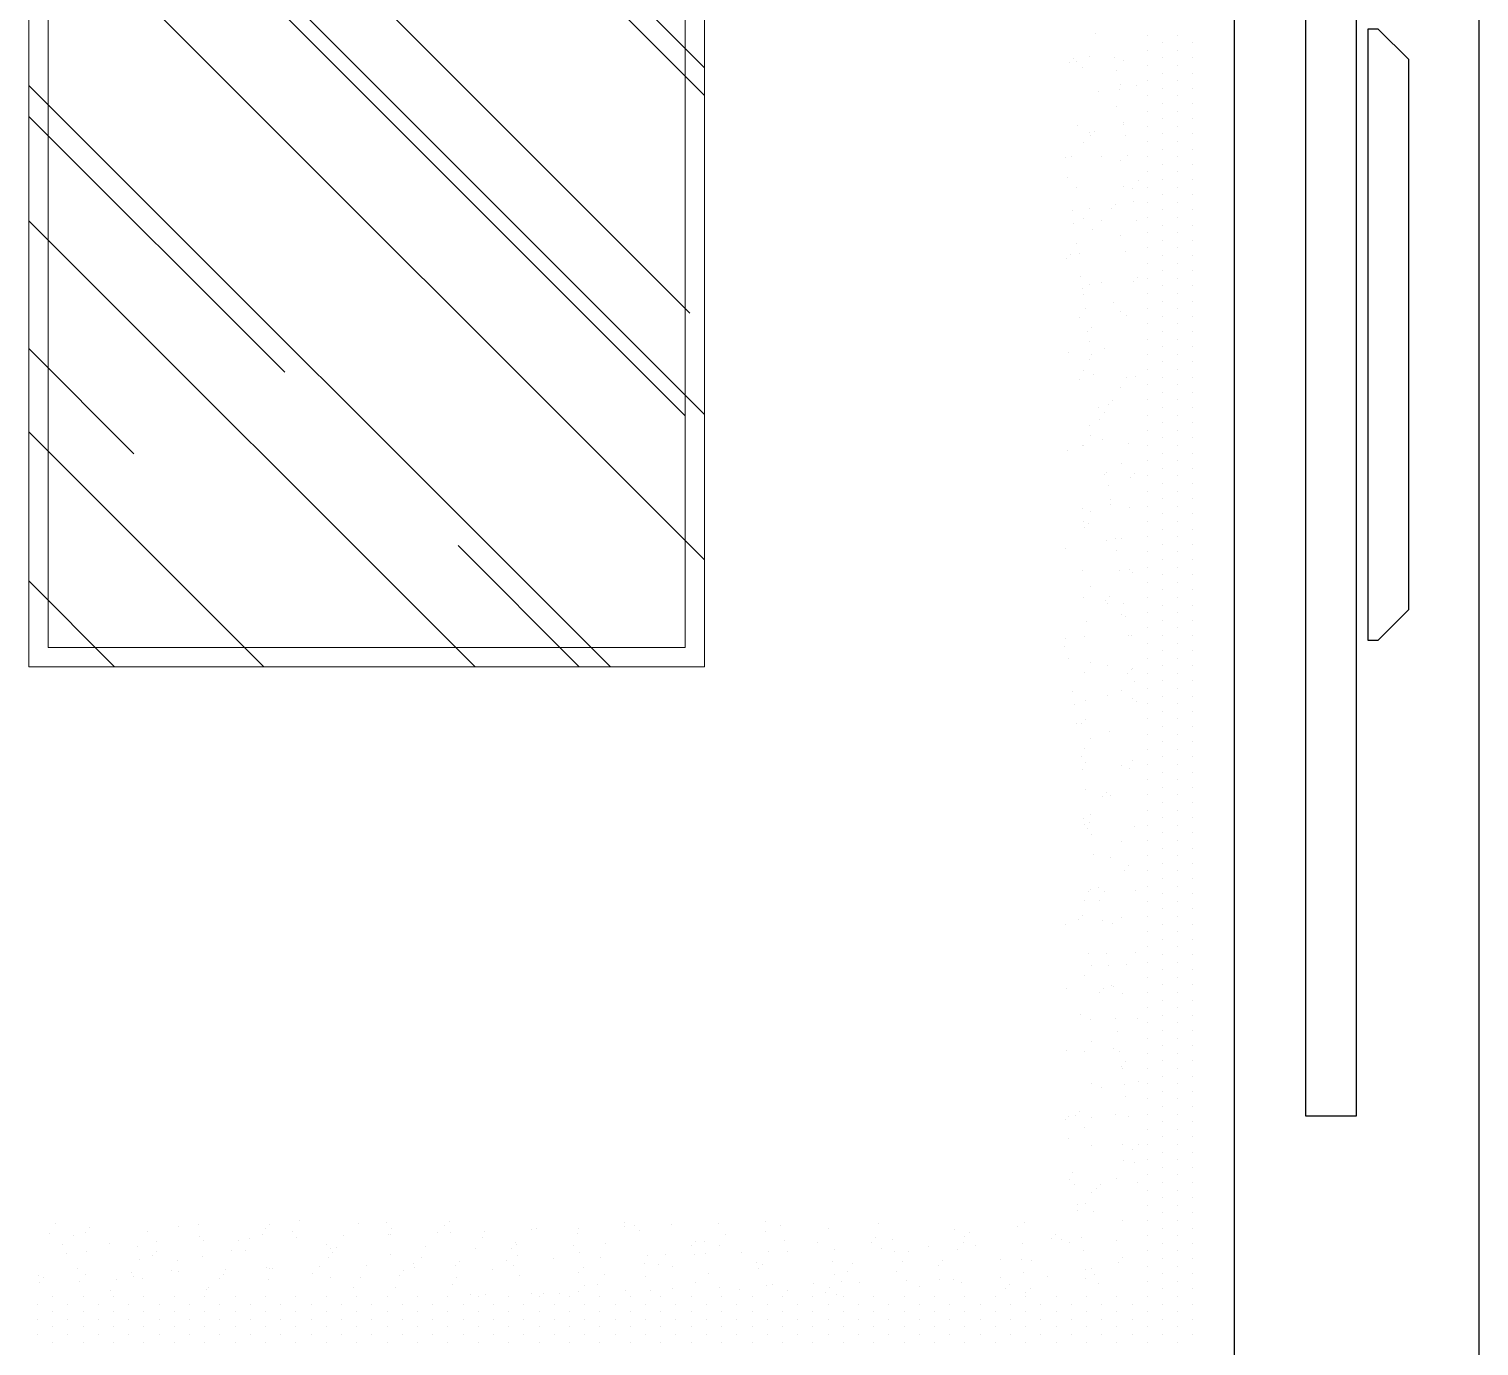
# Model space of a CAD drawing. Header units: millimetres. Extents: x 2993 to 6523, y 1057 to 2221.
# Drawn here: x 3053.402 to 3055.836, y 1140.806 to 1143.017 of the extents above; entities that cross this region are included whole.
import ezdxf

# ---------------------------------------------------------------- set-up
doc = ezdxf.new("R2010")
doc.units = ezdxf.units.MM
doc.layers.add('AR-MOB', color=252, linetype='Continuous')
doc.layers.add('COTA', color=7, linetype='Continuous')
doc.layers.add('E-Lay-9', color=9, linetype='Continuous', lineweight=9)

# ---------------------------------------------------------------- blocks, each defined once
blk = doc.blocks.new('*X23')
at = {"color": 0}
for p, q in [((12.065625, 42.54375), (12.065625, 42.54375)), ((12.084375, 42.54375), (12.084375, 42.54375)), ((12.103125, 42.54375), (12.103125, 42.54375)), ((12.121875, 42.54375), (12.121875, 42.54375)), ((12.140625, 42.54375), (12.140625, 42.54375)), ((12.159375, 42.54375), (12.159375, 42.54375)), ((12.178125, 42.54375), (12.178125, 42.54375)), ((12.196875, 42.54375), (12.196875, 42.54375)), ((12.215625, 42.54375), (12.215625, 42.54375)), ((12.234375, 42.54375), (12.234375, 42.54375)), ((12.253125, 42.54375), (12.253125, 42.54375)), ((12.271875, 42.54375), (12.271875, 42.54375)), ((12.290625, 42.54375), (12.290625, 42.54375)), ((12.309375, 42.54375), (12.309375, 42.54375)), ((12.328125, 42.54375), (12.328125, 42.54375)), ((12.346875, 42.54375), (12.346875, 42.54375)), ((12.365625, 42.54375), (12.365625, 42.54375)), ((12.384375, 42.54375), (12.384375, 42.54375)), ((12.403125, 42.54375), (12.403125, 42.54375)), ((12.421875, 42.54375), (12.421875, 42.54375)), ((12.440625, 42.54375), (12.440625, 42.54375)), ((12.459375, 42.54375), (12.459375, 42.54375)), ((12.478125, 42.54375), (12.478125, 42.54375)), ((12.496875, 42.54375), (12.496875, 42.54375)), ((12.515625, 42.54375), (12.515625, 42.54375)), ((12.534375, 42.54375), (12.534375, 42.54375)), ((12.553125, 42.54375), (12.553125, 42.54375)), ((12.571875, 42.54375), (12.571875, 42.54375)), ((12.590625, 42.54375), (12.590625, 42.54375)), ((12.609375, 42.54375), (12.609375, 42.54375)), ((12.628125, 42.54375), (12.628125, 42.54375)), ((12.646875, 42.54375), (12.646875, 42.54375)), ((12.665625, 42.54375), (12.665625, 42.54375)), ((12.684375, 42.54375), (12.684375, 42.54375)), ((12.703125, 42.54375), (12.703125, 42.54375)), ((12.721875, 42.54375), (12.721875, 42.54375)), ((12.740625, 42.54375), (12.740625, 42.54375)), ((12.759375, 42.54375), (12.759375, 42.54375)), ((12.778125, 42.54375), (12.778125, 42.54375)), ((12.796875, 42.54375), (12.796875, 42.54375)), ((12.815625, 42.54375), (12.815625, 42.54375)), ((12.834375, 42.54375), (12.834375, 42.54375)), ((12.853125, 42.54375), (12.853125, 42.54375)), ((12.871875, 42.54375), (12.871875, 42.54375)), ((12.890625, 42.54375), (12.890625, 42.54375)), ((12.909375, 42.54375), (12.909375, 42.54375)), ((12.928125, 42.54375), (12.928125, 42.54375)), ((12.946875, 42.54375), (12.946875, 42.54375)), ((12.965625, 42.54375), (12.965625, 42.54375)), ((12.984375, 42.54375), (12.984375, 42.54375)), ((13.003125, 42.54375), (13.003125, 42.54375)), ((13.021875, 42.54375), (13.021875, 42.54375)), ((13.040625, 42.54375), (13.040625, 42.54375)), ((13.059375, 42.54375), (13.059375, 42.54375)), ((13.078125, 42.54375), (13.078125, 42.54375)), ((13.096875, 42.54375), (13.096875, 42.54375)), ((13.115625, 42.54375), (13.115625, 42.54375)), ((13.134375, 42.54375), (13.134375, 42.54375)), ((13.153125, 42.54375), (13.153125, 42.54375)), ((13.171875, 42.54375), (13.171875, 42.54375)), ((13.190625, 42.54375), (13.190625, 42.54375)), ((13.209375, 42.54375), (13.209375, 42.54375)), ((13.228125, 42.54375), (13.228125, 42.54375)), ((13.246875, 42.54375), (13.246875, 42.54375)), ((13.265625, 42.54375), (13.265625, 42.54375)), ((13.284375, 42.54375), (13.284375, 42.54375)), ((13.303125, 42.54375), (13.303125, 42.54375)), ((13.321875, 42.54375), (13.321875, 42.54375)), ((13.340625, 42.54375), (13.340625, 42.54375)), ((13.359375, 42.54375), (13.359375, 42.54375)), ((13.378125, 42.54375), (13.378125, 42.54375)), ((13.396875, 42.54375), (13.396875, 42.54375)), ((13.415625, 42.54375), (13.415625, 42.54375)), ((13.434375, 42.54375), (13.434375, 42.54375)), ((13.453125, 42.54375), (13.453125, 42.54375)), ((13.471875, 42.54375), (13.471875, 42.54375)), ((13.490625, 42.54375), (13.490625, 42.54375)), ((13.509375, 42.54375), (13.509375, 42.54375)), ((13.528125, 42.54375), (13.528125, 42.54375)), ((13.546875, 42.54375), (13.546875, 42.54375)), ((13.565625, 42.54375), (13.565625, 42.54375)), ((13.584375, 42.54375), (13.584375, 42.54375)), ((13.603125, 42.54375), (13.603125, 42.54375)), ((13.621875, 42.54375), (13.621875, 42.54375)), ((13.640625, 42.54375), (13.640625, 42.54375)), ((13.659375, 42.54375), (13.659375, 42.54375)), ((12.05625, 42.525), (12.05625, 42.525)), ((12.075, 42.525), (12.075, 42.525)), ((12.09375, 42.525), (12.09375, 42.525)), ((12.1125, 42.525), (12.1125, 42.525)), ((12.13125, 42.525), (12.13125, 42.525)), ((12.15, 42.525), (12.15, 42.525)), ((12.16875, 42.525), (12.16875, 42.525)), ((12.1875, 42.525), (12.1875, 42.525)), ((12.20625, 42.525), (12.20625, 42.525)), ((12.225, 42.525), (12.225, 42.525)), ((12.24375, 42.525), (12.24375, 42.525)), ((12.2625, 42.525), (12.2625, 42.525)), ((12.28125, 42.525), (12.28125, 42.525)), ((12.3, 42.525), (12.3, 42.525)), ((12.31875, 42.525), (12.31875, 42.525)), ((12.3375, 42.525), (12.3375, 42.525)), ((12.35625, 42.525), (12.35625, 42.525)), ((12.375, 42.525), (12.375, 42.525)), ((12.39375, 42.525), (12.39375, 42.525)), ((12.4125, 42.525), (12.4125, 42.525)), ((12.43125, 42.525), (12.43125, 42.525)), ((12.45, 42.525), (12.45, 42.525)), ((12.46875, 42.525), (12.46875, 42.525)), ((12.4875, 42.525), (12.4875, 42.525)), ((12.50625, 42.525), (12.50625, 42.525)), ((12.525, 42.525), (12.525, 42.525)), ((12.54375, 42.525), (12.54375, 42.525)), ((12.5625, 42.525), (12.5625, 42.525)), ((12.58125, 42.525), (12.58125, 42.525)), ((12.6, 42.525), (12.6, 42.525)), ((12.61875, 42.525), (12.61875, 42.525)), ((12.6375, 42.525), (12.6375, 42.525)), ((12.65625, 42.525), (12.65625, 42.525)), ((12.675, 42.525), (12.675, 42.525)), ((12.69375, 42.525), (12.69375, 42.525)), ((12.7125, 42.525), (12.7125, 42.525)), ((12.73125, 42.525), (12.73125, 42.525)), ((12.75, 42.525), (12.75, 42.525)), ((12.76875, 42.525), (12.76875, 42.525)), ((12.7875, 42.525), (12.7875, 42.525)), ((12.80625, 42.525), (12.80625, 42.525)), ((12.825, 42.525), (12.825, 42.525)), ((12.84375, 42.525), (12.84375, 42.525)), ((12.8625, 42.525), (12.8625, 42.525)), ((12.88125, 42.525), (12.88125, 42.525)), ((12.9, 42.525), (12.9, 42.525)), ((12.91875, 42.525), (12.91875, 42.525)), ((12.9375, 42.525), (12.9375, 42.525)), ((12.95625, 42.525), (12.95625, 42.525)), ((12.975, 42.525), (12.975, 42.525)), ((12.99375, 42.525), (12.99375, 42.525)), ((13.0125, 42.525), (13.0125, 42.525)), ((13.03125, 42.525), (13.03125, 42.525)), ((13.05, 42.525), (13.05, 42.525)), ((13.06875, 42.525), (13.06875, 42.525)), ((13.0875, 42.525), (13.0875, 42.525)), ((13.10625, 42.525), (13.10625, 42.525)), ((13.125, 42.525), (13.125, 42.525)), ((13.14375, 42.525), (13.14375, 42.525)), ((13.1625, 42.525), (13.1625, 42.525)), ((13.18125, 42.525), (13.18125, 42.525)), ((13.2, 42.525), (13.2, 42.525)), ((13.21875, 42.525), (13.21875, 42.525)), ((13.2375, 42.525), (13.2375, 42.525)), ((13.25625, 42.525), (13.25625, 42.525)), ((13.275, 42.525), (13.275, 42.525)), ((13.29375, 42.525), (13.29375, 42.525)), ((13.3125, 42.525), (13.3125, 42.525)), ((13.33125, 42.525), (13.33125, 42.525)), ((13.35, 42.525), (13.35, 42.525)), ((13.36875, 42.525), (13.36875, 42.525)), ((13.3875, 42.525), (13.3875, 42.525)), ((13.40625, 42.525), (13.40625, 42.525)), ((13.425, 42.525), (13.425, 42.525)), ((13.44375, 42.525), (13.44375, 42.525)), ((13.4625, 42.525), (13.4625, 42.525)), ((13.48125, 42.525), (13.48125, 42.525)), ((13.5, 42.525), (13.5, 42.525)), ((13.51875, 42.525), (13.51875, 42.525)), ((13.5375, 42.525), (13.5375, 42.525)), ((13.55625, 42.525), (13.55625, 42.525)), ((13.575, 42.525), (13.575, 42.525)), ((13.59375, 42.525), (13.59375, 42.525)), ((13.6125, 42.525), (13.6125, 42.525)), ((13.63125, 42.525), (13.63125, 42.525)), ((13.65, 42.525), (13.65, 42.525)), ((13.66875, 42.525), (13.66875, 42.525)), ((12.065625, 42.50625), (12.065625, 42.50625)), ((12.084375, 42.50625), (12.084375, 42.50625)), ((12.103125, 42.50625), (12.103125, 42.50625)), ((12.121875, 42.50625), (12.121875, 42.50625)), ((12.140625, 42.50625), (12.140625, 42.50625)), ((12.159375, 42.50625), (12.159375, 42.50625)), ((12.178125, 42.50625), (12.178125, 42.50625)), ((12.196875, 42.50625), (12.196875, 42.50625)), ((12.215625, 42.50625), (12.215625, 42.50625)), ((12.234375, 42.50625), (12.234375, 42.50625)), ((12.253125, 42.50625), (12.253125, 42.50625)), ((12.271875, 42.50625), (12.271875, 42.50625)), ((12.290625, 42.50625), (12.290625, 42.50625)), ((12.309375, 42.50625), (12.309375, 42.50625)), ((12.328125, 42.50625), (12.328125, 42.50625)), ((12.346875, 42.50625), (12.346875, 42.50625)), ((12.365625, 42.50625), (12.365625, 42.50625)), ((12.384375, 42.50625), (12.384375, 42.50625)), ((12.403125, 42.50625), (12.403125, 42.50625)), ((12.421875, 42.50625), (12.421875, 42.50625)), ((12.440625, 42.50625), (12.440625, 42.50625)), ((12.459375, 42.50625), (12.459375, 42.50625)), ((12.478125, 42.50625), (12.478125, 42.50625)), ((12.496875, 42.50625), (12.496875, 42.50625)), ((12.515625, 42.50625), (12.515625, 42.50625)), ((12.534375, 42.50625), (12.534375, 42.50625)), ((12.553125, 42.50625), (12.553125, 42.50625)), ((12.571875, 42.50625), (12.571875, 42.50625)), ((12.590625, 42.50625), (12.590625, 42.50625)), ((12.609375, 42.50625), (12.609375, 42.50625)), ((12.628125, 42.50625), (12.628125, 42.50625)), ((12.646875, 42.50625), (12.646875, 42.50625)), ((12.665625, 42.50625), (12.665625, 42.50625)), ((12.684375, 42.50625), (12.684375, 42.50625)), ((12.703125, 42.50625), (12.703125, 42.50625)), ((12.721875, 42.50625), (12.721875, 42.50625)), ((12.740625, 42.50625), (12.740625, 42.50625)), ((12.759375, 42.50625), (12.759375, 42.50625)), ((12.778125, 42.50625), (12.778125, 42.50625)), ((12.796875, 42.50625), (12.796875, 42.50625)), ((12.815625, 42.50625), (12.815625, 42.50625)), ((12.834375, 42.50625), (12.834375, 42.50625)), ((12.853125, 42.50625), (12.853125, 42.50625)), ((12.871875, 42.50625), (12.871875, 42.50625)), ((12.890625, 42.50625), (12.890625, 42.50625)), ((12.909375, 42.50625), (12.909375, 42.50625)), ((12.928125, 42.50625), (12.928125, 42.50625)), ((12.946875, 42.50625), (12.946875, 42.50625)), ((12.965625, 42.50625), (12.965625, 42.50625)), ((12.984375, 42.50625), (12.984375, 42.50625)), ((13.003125, 42.50625), (13.003125, 42.50625)), ((13.021875, 42.50625), (13.021875, 42.50625)), ((13.040625, 42.50625), (13.040625, 42.50625)), ((13.059375, 42.50625), (13.059375, 42.50625)), ((13.078125, 42.50625), (13.078125, 42.50625)), ((13.096875, 42.50625), (13.096875, 42.50625)), ((13.115625, 42.50625), (13.115625, 42.50625)), ((13.134375, 42.50625), (13.134375, 42.50625)), ((13.153125, 42.50625), (13.153125, 42.50625)), ((13.171875, 42.50625), (13.171875, 42.50625)), ((13.190625, 42.50625), (13.190625, 42.50625)), ((13.209375, 42.50625), (13.209375, 42.50625)), ((13.228125, 42.50625), (13.228125, 42.50625)), ((13.246875, 42.50625), (13.246875, 42.50625)), ((13.265625, 42.50625), (13.265625, 42.50625)), ((13.284375, 42.50625), (13.284375, 42.50625)), ((13.303125, 42.50625), (13.303125, 42.50625)), ((13.321875, 42.50625), (13.321875, 42.50625)), ((13.340625, 42.50625), (13.340625, 42.50625)), ((13.359375, 42.50625), (13.359375, 42.50625)), ((13.378125, 42.50625), (13.378125, 42.50625)), ((13.396875, 42.50625), (13.396875, 42.50625)), ((13.415625, 42.50625), (13.415625, 42.50625)), ((13.434375, 42.50625), (13.434375, 42.50625)), ((13.453125, 42.50625), (13.453125, 42.50625)), ((13.471875, 42.50625), (13.471875, 42.50625)), ((13.490625, 42.50625), (13.490625, 42.50625)), ((13.509375, 42.50625), (13.509375, 42.50625)), ((13.528125, 42.50625), (13.528125, 42.50625)), ((13.546875, 42.50625), (13.546875, 42.50625)), ((13.565625, 42.50625), (13.565625, 42.50625)), ((13.584375, 42.50625), (13.584375, 42.50625)), ((13.603125, 42.50625), (13.603125, 42.50625)), ((13.621875, 42.50625), (13.621875, 42.50625)), ((13.640625, 42.50625), (13.640625, 42.50625)), ((13.659375, 42.50625), (13.659375, 42.50625)), ((12.05625, 42.4875), (12.05625, 42.4875)), ((12.075, 42.4875), (12.075, 42.4875)), ((12.09375, 42.4875), (12.09375, 42.4875)), ((12.1125, 42.4875), (12.1125, 42.4875)), ((12.13125, 42.4875), (12.13125, 42.4875)), ((12.15, 42.4875), (12.15, 42.4875)), ((12.16875, 42.4875), (12.16875, 42.4875)), ((12.1875, 42.4875), (12.1875, 42.4875)), ((12.20625, 42.4875), (12.20625, 42.4875)), ((12.225, 42.4875), (12.225, 42.4875)), ((12.24375, 42.4875), (12.24375, 42.4875)), ((12.2625, 42.4875), (12.2625, 42.4875)), ((12.28125, 42.4875), (12.28125, 42.4875)), ((12.3, 42.4875), (12.3, 42.4875)), ((12.31875, 42.4875), (12.31875, 42.4875)), ((12.3375, 42.4875), (12.3375, 42.4875)), ((12.35625, 42.4875), (12.35625, 42.4875)), ((12.375, 42.4875), (12.375, 42.4875)), ((12.39375, 42.4875), (12.39375, 42.4875)), ((12.4125, 42.4875), (12.4125, 42.4875)), ((12.43125, 42.4875), (12.43125, 42.4875)), ((12.45, 42.4875), (12.45, 42.4875)), ((12.46875, 42.4875), (12.46875, 42.4875)), ((12.4875, 42.4875), (12.4875, 42.4875)), ((12.50625, 42.4875), (12.50625, 42.4875)), ((12.525, 42.4875), (12.525, 42.4875)), ((12.54375, 42.4875), (12.54375, 42.4875)), ((12.5625, 42.4875), (12.5625, 42.4875)), ((12.58125, 42.4875), (12.58125, 42.4875)), ((12.6, 42.4875), (12.6, 42.4875)), ((12.61875, 42.4875), (12.61875, 42.4875)), ((12.6375, 42.4875), (12.6375, 42.4875)), ((12.65625, 42.4875), (12.65625, 42.4875)), ((12.675, 42.4875), (12.675, 42.4875)), ((12.69375, 42.4875), (12.69375, 42.4875)), ((12.7125, 42.4875), (12.7125, 42.4875)), ((12.73125, 42.4875), (12.73125, 42.4875)), ((12.75, 42.4875), (12.75, 42.4875)), ((12.76875, 42.4875), (12.76875, 42.4875)), ((12.7875, 42.4875), (12.7875, 42.4875)), ((12.80625, 42.4875), (12.80625, 42.4875)), ((12.825, 42.4875), (12.825, 42.4875)), ((12.84375, 42.4875), (12.84375, 42.4875)), ((12.8625, 42.4875), (12.8625, 42.4875)), ((12.88125, 42.4875), (12.88125, 42.4875)), ((12.9, 42.4875), (12.9, 42.4875)), ((12.91875, 42.4875), (12.91875, 42.4875)), ((12.9375, 42.4875), (12.9375, 42.4875)), ((12.95625, 42.4875), (12.95625, 42.4875)), ((12.975, 42.4875), (12.975, 42.4875)), ((12.99375, 42.4875), (12.99375, 42.4875)), ((13.0125, 42.4875), (13.0125, 42.4875)), ((13.03125, 42.4875), (13.03125, 42.4875)), ((13.05, 42.4875), (13.05, 42.4875)), ((13.06875, 42.4875), (13.06875, 42.4875)), ((13.0875, 42.4875), (13.0875, 42.4875)), ((13.10625, 42.4875), (13.10625, 42.4875)), ((13.125, 42.4875), (13.125, 42.4875)), ((13.14375, 42.4875), (13.14375, 42.4875)), ((13.1625, 42.4875), (13.1625, 42.4875)), ((13.18125, 42.4875), (13.18125, 42.4875)), ((13.2, 42.4875), (13.2, 42.4875)), ((13.21875, 42.4875), (13.21875, 42.4875)), ((13.2375, 42.4875), (13.2375, 42.4875)), ((13.25625, 42.4875), (13.25625, 42.4875)), ((13.275, 42.4875), (13.275, 42.4875)), ((13.29375, 42.4875), (13.29375, 42.4875)), ((13.3125, 42.4875), (13.3125, 42.4875)), ((13.33125, 42.4875), (13.33125, 42.4875)), ((13.35, 42.4875), (13.35, 42.4875)), ((13.36875, 42.4875), (13.36875, 42.4875)), ((13.3875, 42.4875), (13.3875, 42.4875)), ((13.40625, 42.4875), (13.40625, 42.4875)), ((13.425, 42.4875), (13.425, 42.4875)), ((13.44375, 42.4875), (13.44375, 42.4875)), ((13.4625, 42.4875), (13.4625, 42.4875)), ((13.48125, 42.4875), (13.48125, 42.4875)), ((13.5, 42.4875), (13.5, 42.4875)), ((13.51875, 42.4875), (13.51875, 42.4875)), ((13.5375, 42.4875), (13.5375, 42.4875)), ((13.55625, 42.4875), (13.55625, 42.4875)), ((13.575, 42.4875), (13.575, 42.4875)), ((13.59375, 42.4875), (13.59375, 42.4875)), ((13.6125, 42.4875), (13.6125, 42.4875)), ((13.63125, 42.4875), (13.63125, 42.4875)), ((13.65, 42.4875), (13.65, 42.4875)), ((13.66875, 42.4875), (13.66875, 42.4875)), ((13.621875, 42.46875), (13.621875, 42.46875)), ((13.640625, 42.46875), (13.640625, 42.46875)), ((13.659375, 42.46875), (13.659375, 42.46875)), ((13.6125, 42.45), (13.6125, 42.45)), ((13.63125, 42.45), (13.63125, 42.45)), ((13.65, 42.45), (13.65, 42.45)), ((13.66875, 42.45), (13.66875, 42.45)), ((13.621875, 42.43125), (13.621875, 42.43125)), ((13.640625, 42.43125), (13.640625, 42.43125)), ((13.659375, 42.43125), (13.659375, 42.43125)), ((13.6125, 42.4125), (13.6125, 42.4125)), ((13.63125, 42.4125), (13.63125, 42.4125)), ((13.65, 42.4125), (13.65, 42.4125)), ((13.66875, 42.4125), (13.66875, 42.4125)), ((13.621875, 42.39375), (13.621875, 42.39375)), ((13.640625, 42.39375), (13.640625, 42.39375)), ((13.659375, 42.39375), (13.659375, 42.39375)), ((13.6125, 42.375), (13.6125, 42.375)), ((13.63125, 42.375), (13.63125, 42.375)), ((13.65, 42.375), (13.65, 42.375)), ((13.66875, 42.375), (13.66875, 42.375)), ((13.621875, 42.35625), (13.621875, 42.35625)), ((13.640625, 42.35625), (13.640625, 42.35625)), ((13.659375, 42.35625), (13.659375, 42.35625)), ((13.6125, 42.3375), (13.6125, 42.3375)), ((13.63125, 42.3375), (13.63125, 42.3375)), ((13.65, 42.3375), (13.65, 42.3375)), ((13.66875, 42.3375), (13.66875, 42.3375)), ((13.621875, 42.31875), (13.621875, 42.31875)), ((13.640625, 42.31875), (13.640625, 42.31875)), ((13.659375, 42.31875), (13.659375, 42.31875)), ((13.6125, 42.3), (13.6125, 42.3)), ((13.63125, 42.3), (13.63125, 42.3)), ((13.65, 42.3), (13.65, 42.3)), ((13.66875, 42.3), (13.66875, 42.3)), ((13.621875, 42.28125), (13.621875, 42.28125)), ((13.640625, 42.28125), (13.640625, 42.28125)), ((13.659375, 42.28125), (13.659375, 42.28125)), ((13.6125, 42.2625), (13.6125, 42.2625)), ((13.63125, 42.2625), (13.63125, 42.2625)), ((13.65, 42.2625), (13.65, 42.2625)), ((13.66875, 42.2625), (13.66875, 42.2625)), ((13.621875, 42.24375), (13.621875, 42.24375)), ((13.640625, 42.24375), (13.640625, 42.24375)), ((13.659375, 42.24375), (13.659375, 42.24375)), ((13.6125, 42.225), (13.6125, 42.225)), ((13.63125, 42.225), (13.63125, 42.225)), ((13.65, 42.225), (13.65, 42.225)), ((13.66875, 42.225), (13.66875, 42.225)), ((13.621875, 42.20625), (13.621875, 42.20625)), ((13.640625, 42.20625), (13.640625, 42.20625)), ((13.659375, 42.20625), (13.659375, 42.20625)), ((13.6125, 42.1875), (13.6125, 42.1875)), ((13.63125, 42.1875), (13.63125, 42.1875)), ((13.65, 42.1875), (13.65, 42.1875)), ((13.66875, 42.1875), (13.66875, 42.1875)), ((13.621875, 42.16875), (13.621875, 42.16875)), ((13.640625, 42.16875), (13.640625, 42.16875)), ((13.659375, 42.16875), (13.659375, 42.16875)), ((13.6125, 42.15), (13.6125, 42.15)), ((13.63125, 42.15), (13.63125, 42.15)), ((13.65, 42.15), (13.65, 42.15)), ((13.66875, 42.15), (13.66875, 42.15)), ((13.621875, 42.13125), (13.621875, 42.13125)), ((13.640625, 42.13125), (13.640625, 42.13125)), ((13.659375, 42.13125), (13.659375, 42.13125)), ((13.6125, 42.1125), (13.6125, 42.1125)), ((13.63125, 42.1125), (13.63125, 42.1125)), ((13.65, 42.1125), (13.65, 42.1125)), ((13.66875, 42.1125), (13.66875, 42.1125)), ((13.621875, 42.09375), (13.621875, 42.09375)), ((13.640625, 42.09375), (13.640625, 42.09375)), ((13.659375, 42.09375), (13.659375, 42.09375)), ((13.6125, 42.075), (13.6125, 42.075)), ((13.63125, 42.075), (13.63125, 42.075)), ((13.65, 42.075), (13.65, 42.075)), ((13.66875, 42.075), (13.66875, 42.075)), ((13.621875, 42.05625), (13.621875, 42.05625)), ((13.640625, 42.05625), (13.640625, 42.05625)), ((13.659375, 42.05625), (13.659375, 42.05625)), ((13.6125, 42.0375), (13.6125, 42.0375)), ((13.63125, 42.0375), (13.63125, 42.0375)), ((13.65, 42.0375), (13.65, 42.0375)), ((13.66875, 42.0375), (13.66875, 42.0375)), ((13.621875, 42.01875), (13.621875, 42.01875)), ((13.640625, 42.01875), (13.640625, 42.01875)), ((13.659375, 42.01875), (13.659375, 42.01875)), ((13.6125, 42), (13.6125, 42)), ((13.63125, 42), (13.63125, 42)), ((13.65, 42), (13.65, 42)), ((13.66875, 42), (13.66875, 42)), ((13.621875, 41.98125), (13.621875, 41.98125)), ((13.640625, 41.98125), (13.640625, 41.98125)), ((13.659375, 41.98125), (13.659375, 41.98125)), ((13.6125, 41.9625), (13.6125, 41.9625)), ((13.63125, 41.9625), (13.63125, 41.9625)), ((13.65, 41.9625), (13.65, 41.9625)), ((13.66875, 41.9625), (13.66875, 41.9625)), ((13.621875, 41.94375), (13.621875, 41.94375)), ((13.640625, 41.94375), (13.640625, 41.94375)), ((13.659375, 41.94375), (13.659375, 41.94375)), ((13.6125, 41.925), (13.6125, 41.925)), ((13.63125, 41.925), (13.63125, 41.925)), ((13.65, 41.925), (13.65, 41.925)), ((13.66875, 41.925), (13.66875, 41.925)), ((13.621875, 41.90625), (13.621875, 41.90625)), ((13.640625, 41.90625), (13.640625, 41.90625)), ((13.659375, 41.90625), (13.659375, 41.90625)), ((13.6125, 41.8875), (13.6125, 41.8875)), ((13.63125, 41.8875), (13.63125, 41.8875)), ((13.65, 41.8875), (13.65, 41.8875)), ((13.66875, 41.8875), (13.66875, 41.8875)), ((13.621875, 41.86875), (13.621875, 41.86875)), ((13.640625, 41.86875), (13.640625, 41.86875)), ((13.659375, 41.86875), (13.659375, 41.86875)), ((13.6125, 41.85), (13.6125, 41.85)), ((13.63125, 41.85), (13.63125, 41.85)), ((13.65, 41.85), (13.65, 41.85)), ((13.66875, 41.85), (13.66875, 41.85)), ((13.621875, 41.83125), (13.621875, 41.83125)), ((13.640625, 41.83125), (13.640625, 41.83125)), ((13.659375, 41.83125), (13.659375, 41.83125)), ((13.6125, 41.8125), (13.6125, 41.8125)), ((13.63125, 41.8125), (13.63125, 41.8125)), ((13.65, 41.8125), (13.65, 41.8125)), ((13.66875, 41.8125), (13.66875, 41.8125)), ((13.621875, 41.79375), (13.621875, 41.79375)), ((13.640625, 41.79375), (13.640625, 41.79375)), ((13.659375, 41.79375), (13.659375, 41.79375)), ((13.6125, 41.775), (13.6125, 41.775)), ((13.63125, 41.775), (13.63125, 41.775)), ((13.65, 41.775), (13.65, 41.775)), ((13.66875, 41.775), (13.66875, 41.775)), ((13.621875, 41.75625), (13.621875, 41.75625)), ((13.640625, 41.75625), (13.640625, 41.75625)), ((13.659375, 41.75625), (13.659375, 41.75625)), ((13.6125, 41.7375), (13.6125, 41.7375)), ((13.63125, 41.7375), (13.63125, 41.7375)), ((13.65, 41.7375), (13.65, 41.7375)), ((13.66875, 41.7375), (13.66875, 41.7375)), ((13.621875, 41.71875), (13.621875, 41.71875)), ((13.640625, 41.71875), (13.640625, 41.71875)), ((13.659375, 41.71875), (13.659375, 41.71875)), ((13.6125, 41.7), (13.6125, 41.7)), ((13.63125, 41.7), (13.63125, 41.7)), ((13.65, 41.7), (13.65, 41.7)), ((13.66875, 41.7), (13.66875, 41.7)), ((13.621875, 41.68125), (13.621875, 41.68125)), ((13.640625, 41.68125), (13.640625, 41.68125)), ((13.659375, 41.68125), (13.659375, 41.68125)), ((13.6125, 41.6625), (13.6125, 41.6625)), ((13.63125, 41.6625), (13.63125, 41.6625)), ((13.65, 41.6625), (13.65, 41.6625)), ((13.66875, 41.6625), (13.66875, 41.6625)), ((13.621875, 41.64375), (13.621875, 41.64375)), ((13.640625, 41.64375), (13.640625, 41.64375)), ((13.659375, 41.64375), (13.659375, 41.64375)), ((13.6125, 41.625), (13.6125, 41.625)), ((13.63125, 41.625), (13.63125, 41.625)), ((13.65, 41.625), (13.65, 41.625)), ((13.66875, 41.625), (13.66875, 41.625)), ((13.621875, 41.60625), (13.621875, 41.60625)), ((13.640625, 41.60625), (13.640625, 41.60625)), ((13.659375, 41.60625), (13.659375, 41.60625)), ((13.6125, 41.5875), (13.6125, 41.5875)), ((13.63125, 41.5875), (13.63125, 41.5875)), ((13.65, 41.5875), (13.65, 41.5875)), ((13.66875, 41.5875), (13.66875, 41.5875)), ((13.621875, 41.56875), (13.621875, 41.56875)), ((13.640625, 41.56875), (13.640625, 41.56875)), ((13.659375, 41.56875), (13.659375, 41.56875)), ((13.6125, 41.55), (13.6125, 41.55)), ((13.63125, 41.55), (13.63125, 41.55)), ((13.65, 41.55), (13.65, 41.55)), ((13.66875, 41.55), (13.66875, 41.55)), ((13.621875, 41.53125), (13.621875, 41.53125)), ((13.640625, 41.53125), (13.640625, 41.53125)), ((13.659375, 41.53125), (13.659375, 41.53125)), ((13.6125, 41.5125), (13.6125, 41.5125)), ((13.63125, 41.5125), (13.63125, 41.5125)), ((13.65, 41.5125), (13.65, 41.5125)), ((13.66875, 41.5125), (13.66875, 41.5125)), ((13.621875, 41.49375), (13.621875, 41.49375)), ((13.640625, 41.49375), (13.640625, 41.49375)), ((13.659375, 41.49375), (13.659375, 41.49375)), ((13.6125, 41.475), (13.6125, 41.475)), ((13.63125, 41.475), (13.63125, 41.475)), ((13.65, 41.475), (13.65, 41.475)), ((13.66875, 41.475), (13.66875, 41.475)), ((13.621875, 41.45625), (13.621875, 41.45625)), ((13.640625, 41.45625), (13.640625, 41.45625)), ((13.659375, 41.45625), (13.659375, 41.45625)), ((13.6125, 41.4375), (13.6125, 41.4375)), ((13.63125, 41.4375), (13.63125, 41.4375)), ((13.65, 41.4375), (13.65, 41.4375)), ((13.66875, 41.4375), (13.66875, 41.4375)), ((13.621875, 41.41875), (13.621875, 41.41875)), ((13.640625, 41.41875), (13.640625, 41.41875)), ((13.659375, 41.41875), (13.659375, 41.41875)), ((13.6125, 41.4), (13.6125, 41.4)), ((13.63125, 41.4), (13.63125, 41.4)), ((13.65, 41.4), (13.65, 41.4)), ((13.66875, 41.4), (13.66875, 41.4)), ((13.621875, 41.38125), (13.621875, 41.38125)), ((13.640625, 41.38125), (13.640625, 41.38125)), ((13.659375, 41.38125), (13.659375, 41.38125)), ((13.6125, 41.3625), (13.6125, 41.3625)), ((13.63125, 41.3625), (13.63125, 41.3625)), ((13.65, 41.3625), (13.65, 41.3625)), ((13.66875, 41.3625), (13.66875, 41.3625)), ((13.621875, 41.34375), (13.621875, 41.34375)), ((13.640625, 41.34375), (13.640625, 41.34375)), ((13.659375, 41.34375), (13.659375, 41.34375)), ((13.6125, 41.325), (13.6125, 41.325)), ((13.63125, 41.325), (13.63125, 41.325)), ((13.65, 41.325), (13.65, 41.325)), ((13.66875, 41.325), (13.66875, 41.325)), ((13.621875, 41.30625), (13.621875, 41.30625)), ((13.640625, 41.30625), (13.640625, 41.30625)), ((13.659375, 41.30625), (13.659375, 41.30625)), ((13.6125, 41.2875), (13.6125, 41.2875)), ((13.63125, 41.2875), (13.63125, 41.2875)), ((13.65, 41.2875), (13.65, 41.2875)), ((13.66875, 41.2875), (13.66875, 41.2875)), ((13.621875, 41.26875), (13.621875, 41.26875)), ((13.640625, 41.26875), (13.640625, 41.26875)), ((13.659375, 41.26875), (13.659375, 41.26875)), ((13.6125, 41.25), (13.6125, 41.25)), ((13.63125, 41.25), (13.63125, 41.25)), ((13.65, 41.25), (13.65, 41.25)), ((13.66875, 41.25), (13.66875, 41.25)), ((13.621875, 41.23125), (13.621875, 41.23125)), ((13.640625, 41.23125), (13.640625, 41.23125)), ((13.659375, 41.23125), (13.659375, 41.23125)), ((13.6125, 41.2125), (13.6125, 41.2125)), ((13.63125, 41.2125), (13.63125, 41.2125)), ((13.65, 41.2125), (13.65, 41.2125)), ((13.66875, 41.2125), (13.66875, 41.2125)), ((13.621875, 41.19375), (13.621875, 41.19375)), ((13.640625, 41.19375), (13.640625, 41.19375)), ((13.659375, 41.19375), (13.659375, 41.19375)), ((13.6125, 41.175), (13.6125, 41.175)), ((13.63125, 41.175), (13.63125, 41.175)), ((13.65, 41.175), (13.65, 41.175)), ((13.66875, 41.175), (13.66875, 41.175)), ((13.621875, 41.15625), (13.621875, 41.15625)), ((13.640625, 41.15625), (13.640625, 41.15625)), ((13.659375, 41.15625), (13.659375, 41.15625)), ((13.6125, 41.1375), (13.6125, 41.1375)), ((13.63125, 41.1375), (13.63125, 41.1375)), ((13.65, 41.1375), (13.65, 41.1375)), ((13.66875, 41.1375), (13.66875, 41.1375)), ((13.621875, 41.11875), (13.621875, 41.11875)), ((13.640625, 41.11875), (13.640625, 41.11875)), ((13.659375, 41.11875), (13.659375, 41.11875))]:
    blk.add_line(p, q, dxfattribs=at)
blk = doc.blocks.new('*X24')
at = {"color": 0}
for p, q in [((12.1189, 42.4738), (12.1189, 42.4738)), ((12.1802, 42.4604), (12.1802, 42.4604)), ((12.2046, 42.4636), (12.2046, 42.4636)), ((12.2351, 42.4762), (12.2351, 42.4762)), ((12.2453, 42.4689), (12.2453, 42.4689)), ((12.261, 42.471), (12.261, 42.471)), ((12.2853, 42.4742), (12.2853, 42.4742)), ((12.3238, 42.4613), (12.3238, 42.4613)), ((12.3552, 42.4752), (12.3552, 42.4752)), ((12.3607, 42.4701), (12.3607, 42.4701)), ((12.4023, 42.4623), (12.4023, 42.4623)), ((12.477, 42.4725), (12.477, 42.4725)), ((12.4791, 42.4619), (12.4791, 42.4619)), ((12.5601, 42.4649), (12.5601, 42.4649)), ((12.597, 42.4715), (12.597, 42.4715)), ((12.6026, 42.4664), (12.6026, 42.4664)), ((12.6386, 42.4659), (12.6386, 42.4659)), ((12.7154, 42.4655), (12.7154, 42.4655)), ((12.7189, 42.4688), (12.7189, 42.4688)), ((12.7731, 42.4607), (12.7731, 42.4607)), ((12.7964, 42.4684), (12.7964, 42.4684)), ((12.7975, 42.4639), (12.7975, 42.4639)), ((12.8383, 42.4693), (12.8383, 42.4693)), ((12.8389, 42.4678), (12.8389, 42.4678)), ((12.8444, 42.4627), (12.8444, 42.4627)), ((12.8539, 42.4714), (12.8539, 42.4714)), ((12.8749, 42.4694), (12.8749, 42.4694)), ((12.8783, 42.4746), (12.8783, 42.4746)), ((12.9517, 42.469), (12.9517, 42.469)), ((12.9607, 42.4652), (12.9607, 42.4652)), ((13.0327, 42.472), (13.0327, 42.472)), ((13.0808, 42.4641), (13.0808, 42.4641)), ((13.0863, 42.4591), (13.0863, 42.4591)), ((13.1112, 42.473), (13.1112, 42.473)), ((13.188, 42.4726), (13.188, 42.4726)), ((13.2026, 42.4615), (13.2026, 42.4615)), ((13.269, 42.4755), (13.269, 42.4755)), ((13.3226, 42.4604), (13.3226, 42.4604)), ((13.3475, 42.4765), (13.3475, 42.4765)), ((13.3505, 42.4591), (13.3505, 42.4591)), ((13.3661, 42.4611), (13.3661, 42.4611)), ((13.3905, 42.4643), (13.3905, 42.4643)), ((13.4243, 42.4762), (13.4243, 42.4762)), ((13.4312, 42.4697), (13.4312, 42.4697)), ((13.4468, 42.4718), (13.4468, 42.4718)), ((13.4712, 42.475), (13.4712, 42.475)), ((12.0838, 42.4477), (12.0838, 42.4477)), ((12.0875, 42.4578), (12.0875, 42.4578)), ((12.0995, 42.4497), (12.0995, 42.4497)), ((12.1171, 42.4543), (12.1171, 42.4543)), ((12.1238, 42.4529), (12.1238, 42.4529)), ((12.145, 42.4499), (12.145, 42.4499)), ((12.1646, 42.4583), (12.1646, 42.4583)), ((12.166, 42.4588), (12.166, 42.4588)), ((12.2105, 42.4545), (12.2105, 42.4545)), ((12.2428, 42.4584), (12.2428, 42.4584)), ((12.265, 42.4489), (12.265, 42.4489)), ((12.2705, 42.4438), (12.2705, 42.4438)), ((12.3039, 42.4547), (12.3039, 42.4547)), ((12.3868, 42.4462), (12.3868, 42.4462)), ((12.3974, 42.4548), (12.3974, 42.4548)), ((12.4908, 42.455), (12.4908, 42.455)), ((12.5069, 42.4452), (12.5069, 42.4452)), ((12.5842, 42.4552), (12.5842, 42.4552)), ((12.6287, 42.4425), (12.6287, 42.4425)), ((12.636, 42.4427), (12.636, 42.4427)), ((12.6768, 42.448), (12.6768, 42.448)), ((12.6776, 42.4553), (12.6776, 42.4553)), ((12.6924, 42.4501), (12.6924, 42.4501)), ((12.7168, 42.4533), (12.7168, 42.4533)), ((12.7487, 42.4415), (12.7487, 42.4415)), ((12.7575, 42.4587), (12.7575, 42.4587)), ((12.7711, 42.4555), (12.7711, 42.4555)), ((12.8645, 42.4557), (12.8645, 42.4557)), ((12.9155, 42.4413), (12.9155, 42.4413)), ((12.9579, 42.4558), (12.9579, 42.4558)), ((12.994, 42.4423), (12.994, 42.4423)), ((13.0513, 42.456), (13.0513, 42.456)), ((13.0708, 42.4419), (13.0708, 42.4419)), ((13.1448, 42.4562), (13.1448, 42.4562)), ((13.1518, 42.4448), (13.1518, 42.4448)), ((13.229, 42.4431), (13.229, 42.4431)), ((13.2303, 42.4458), (13.2303, 42.4458)), ((13.2382, 42.4564), (13.2382, 42.4564)), ((13.2697, 42.4484), (13.2697, 42.4484)), ((13.2853, 42.4505), (13.2853, 42.4505)), ((13.307, 42.4455), (13.307, 42.4455)), ((13.3097, 42.4537), (13.3097, 42.4537)), ((13.3281, 42.4554), (13.3281, 42.4554)), ((13.3316, 42.4565), (13.3316, 42.4565)), ((13.3881, 42.4484), (13.3881, 42.4484)), ((13.425, 42.4567), (13.425, 42.4567)), ((13.4444, 42.4578), (13.4444, 42.4578)), ((13.4666, 42.4494), (13.4666, 42.4494)), ((13.5185, 42.4569), (13.5185, 42.4569)), ((13.5433, 42.449), (13.5433, 42.449)), ((13.5645, 42.4568), (13.5645, 42.4568)), ((13.57, 42.4517), (13.57, 42.4517)), ((12.0548, 42.4236), (12.0548, 42.4236)), ((12.1256, 42.4277), (12.1256, 42.4277)), ((12.2066, 42.4306), (12.2066, 42.4306)), ((12.2851, 42.4316), (12.2851, 42.4316)), ((12.3619, 42.4313), (12.3619, 42.4313)), ((12.4429, 42.4342), (12.4429, 42.4342)), ((12.5124, 42.4401), (12.5124, 42.4401)), ((12.5153, 42.4268), (12.5153, 42.4268)), ((12.5214, 42.4352), (12.5214, 42.4352)), ((12.5309, 42.4288), (12.5309, 42.4288)), ((12.5553, 42.4321), (12.5553, 42.4321)), ((12.596, 42.4374), (12.596, 42.4374)), ((12.5982, 42.4348), (12.5982, 42.4348)), ((12.6116, 42.4395), (12.6116, 42.4395)), ((12.6792, 42.4377), (12.6792, 42.4377)), ((12.7542, 42.4364), (12.7542, 42.4364)), ((12.7577, 42.4387), (12.7577, 42.4387)), ((12.8345, 42.4384), (12.8345, 42.4384)), ((12.8705, 42.4388), (12.8705, 42.4388)), ((12.9906, 42.4378), (12.9906, 42.4378)), ((12.9961, 42.4327), (12.9961, 42.4327)), ((13.1082, 42.4272), (13.1082, 42.4272)), ((13.1124, 42.4351), (13.1124, 42.4351)), ((13.1238, 42.4292), (13.1238, 42.4292)), ((13.1482, 42.4324), (13.1482, 42.4324)), ((13.1889, 42.4378), (13.1889, 42.4378)), ((13.2046, 42.4399), (13.2046, 42.4399)), ((13.2324, 42.4341), (13.2324, 42.4341)), ((13.238, 42.429), (13.238, 42.429)), ((13.3542, 42.4315), (13.3542, 42.4315)), ((13.4743, 42.4304), (13.4743, 42.4304)), ((13.4798, 42.4254), (13.4798, 42.4254)), ((13.5961, 42.4278), (13.5961, 42.4278)), ((12.0831, 42.4163), (12.0831, 42.4163)), ((12.0958, 42.4082), (12.0958, 42.4082)), ((12.1748, 42.4225), (12.1748, 42.4225)), ((12.1765, 42.4164), (12.1765, 42.4164)), ((12.1803, 42.4175), (12.1803, 42.4175)), ((12.1892, 42.4084), (12.1892, 42.4084)), ((12.27, 42.4166), (12.27, 42.4166)), ((12.2826, 42.4085), (12.2826, 42.4085)), ((12.2966, 42.4199), (12.2966, 42.4199)), ((12.3538, 42.4055), (12.3538, 42.4055)), ((12.3634, 42.4168), (12.3634, 42.4168)), ((12.3694, 42.4076), (12.3694, 42.4076)), ((12.376, 42.4087), (12.376, 42.4087)), ((12.3938, 42.4108), (12.3938, 42.4108)), ((12.4167, 42.4188), (12.4167, 42.4188)), ((12.4222, 42.4138), (12.4222, 42.4138)), ((12.4345, 42.4162), (12.4345, 42.4162)), ((12.4501, 42.4182), (12.4501, 42.4182)), ((12.4568, 42.4169), (12.4568, 42.4169)), ((12.4695, 42.4089), (12.4695, 42.4089)), ((12.4745, 42.4214), (12.4745, 42.4214)), ((12.5385, 42.4162), (12.5385, 42.4162)), ((12.5502, 42.4171), (12.5502, 42.4171)), ((12.562, 42.4071), (12.562, 42.4071)), ((12.5629, 42.4091), (12.5629, 42.4091)), ((12.6405, 42.4081), (12.6405, 42.4081)), ((12.6437, 42.4173), (12.6437, 42.4173)), ((12.6563, 42.4092), (12.6563, 42.4092)), ((12.6585, 42.4152), (12.6585, 42.4152)), ((12.6641, 42.4101), (12.6641, 42.4101)), ((12.7173, 42.4077), (12.7173, 42.4077)), ((12.7371, 42.4175), (12.7371, 42.4175)), ((12.7497, 42.4094), (12.7497, 42.4094)), ((12.7803, 42.4125), (12.7803, 42.4125)), ((12.7983, 42.4106), (12.7983, 42.4106)), ((12.8305, 42.4176), (12.8305, 42.4176)), ((12.8432, 42.4096), (12.8432, 42.4096)), ((12.8768, 42.4116), (12.8768, 42.4116)), ((12.9004, 42.4115), (12.9004, 42.4115)), ((12.9059, 42.4064), (12.9059, 42.4064)), ((12.9239, 42.4178), (12.9239, 42.4178)), ((12.9366, 42.4097), (12.9366, 42.4097)), ((12.9467, 42.4059), (12.9467, 42.4059)), ((12.9535, 42.4112), (12.9535, 42.4112)), ((12.9623, 42.408), (12.9623, 42.408)), ((12.9867, 42.4112), (12.9867, 42.4112)), ((13.0174, 42.418), (13.0174, 42.418)), ((13.0222, 42.4088), (13.0222, 42.4088)), ((13.0274, 42.4165), (13.0274, 42.4165)), ((13.03, 42.4099), (13.03, 42.4099)), ((13.0346, 42.4142), (13.0346, 42.4142)), ((13.0431, 42.4186), (13.0431, 42.4186)), ((13.0674, 42.4218), (13.0674, 42.4218)), ((13.1108, 42.4181), (13.1108, 42.4181)), ((13.1131, 42.4152), (13.1131, 42.4152)), ((13.1234, 42.4101), (13.1234, 42.4101)), ((13.1422, 42.4078), (13.1422, 42.4078)), ((13.1898, 42.4148), (13.1898, 42.4148)), ((13.2042, 42.4183), (13.2042, 42.4183)), ((13.2169, 42.4102), (13.2169, 42.4102)), ((13.2709, 42.4177), (13.2709, 42.4177)), ((13.2976, 42.4185), (13.2976, 42.4185)), ((13.3103, 42.4104), (13.3103, 42.4104)), ((13.3494, 42.4187), (13.3494, 42.4187)), ((13.3911, 42.4186), (13.3911, 42.4186)), ((13.4037, 42.4106), (13.4037, 42.4106)), ((13.4261, 42.4183), (13.4261, 42.4183)), ((13.4845, 42.4188), (13.4845, 42.4188)), ((13.4971, 42.4108), (13.4971, 42.4108)), ((13.5072, 42.4213), (13.5072, 42.4213)), ((13.5396, 42.4063), (13.5396, 42.4063)), ((13.5552, 42.4084), (13.5552, 42.4084)), ((13.5779, 42.419), (13.5779, 42.419)), ((13.5796, 42.4116), (13.5796, 42.4116)), ((13.5857, 42.4223), (13.5857, 42.4223)), ((13.5906, 42.4109), (13.5906, 42.4109)), ((12.0846, 42.3962), (12.0846, 42.3962)), ((12.0894, 42.4), (12.0894, 42.4)), ((12.0902, 42.3911), (12.0902, 42.3911)), ((12.1679, 42.401), (12.1679, 42.401)), ((12.2064, 42.3935), (12.2064, 42.3935)), ((12.2323, 42.3895), (12.2323, 42.3895)), ((12.2447, 42.4006), (12.2447, 42.4006)), ((12.273, 42.3949), (12.273, 42.3949)), ((12.2886, 42.3969), (12.2886, 42.3969)), ((12.313, 42.4002), (12.313, 42.4002)), ((12.3257, 42.4035), (12.3257, 42.4035)), ((12.3265, 42.3925), (12.3265, 42.3925)), ((12.332, 42.3874), (12.332, 42.3874)), ((12.4042, 42.4045), (12.4042, 42.4045)), ((12.4483, 42.3899), (12.4483, 42.3899)), ((12.481, 42.4041), (12.481, 42.4041)), ((12.5683, 42.3888), (12.5683, 42.3888)), ((12.8252, 42.3899), (12.8252, 42.3899)), ((12.8659, 42.3953), (12.8659, 42.3953)), ((12.8816, 42.3973), (12.8816, 42.3973)), ((12.9059, 42.4005), (12.9059, 42.4005)), ((13.1478, 42.4027), (13.1478, 42.4027)), ((13.2322, 42.388), (13.2322, 42.388)), ((13.2641, 42.4051), (13.2641, 42.4051)), ((13.3089, 42.3877), (13.3089, 42.3877)), ((13.3841, 42.4041), (13.3841, 42.4041)), ((13.3896, 42.399), (13.3896, 42.399)), ((13.39, 42.3906), (13.39, 42.3906)), ((13.4181, 42.3903), (13.4181, 42.3903)), ((13.4589, 42.3957), (13.4589, 42.3957)), ((13.4685, 42.3916), (13.4685, 42.3916)), ((13.4745, 42.3977), (13.4745, 42.3977)), ((13.4989, 42.4009), (13.4989, 42.4009)), ((13.5059, 42.4014), (13.5059, 42.4014)), ((13.5452, 42.3912), (13.5452, 42.3912)), ((12.2079, 42.3863), (12.2079, 42.3863)), ((12.6902, 42.3862), (12.6902, 42.3862)), ((12.8008, 42.3867), (12.8008, 42.3867)), ((12.8102, 42.3851), (12.8102, 42.3851)), ((13.1537, 42.387), (13.1537, 42.387)), ((13.3937, 42.3871), (13.3937, 42.3871)), ((13.5358, 42.3741), (13.5358, 42.3741)), ((13.5427, 42.3817), (13.5427, 42.3817)), ((13.5413, 42.369), (13.5413, 42.369)), ((13.5876, 42.3645), (13.5876, 42.3645)), ((13.5214, 42.3356), (13.5214, 42.3356)), ((13.5674, 42.3451), (13.5674, 42.3451)), ((13.5829, 42.3343), (13.5829, 42.3343)), ((13.6021, 42.3439), (13.6021, 42.3439)), ((13.6073, 42.3375), (13.6073, 42.3375)), ((13.5265, 42.3269), (13.5265, 42.3269)), ((13.5471, 42.3334), (13.5471, 42.3334)), ((13.5673, 42.3323), (13.5673, 42.3323)), ((13.5973, 42.3177), (13.5973, 42.3177)), ((13.5669, 42.3066), (13.5669, 42.3066)), ((13.5895, 42.3067), (13.5895, 42.3067)), ((13.6028, 42.3127), (13.6028, 42.3127)), ((13.5329, 42.2686), (13.5329, 42.2686)), ((13.5387, 42.2624), (13.5387, 42.2624)), ((13.549, 42.2756), (13.549, 42.2756)), ((13.5298, 42.2497), (13.5298, 42.2497)), ((13.5456, 42.2605), (13.5456, 42.2605)), ((13.5542, 42.2529), (13.5542, 42.2529)), ((13.5914, 42.2489), (13.5914, 42.2489)), ((13.5949, 42.2582), (13.5949, 42.2582)), ((13.5686, 42.2351), (13.5686, 42.2351)), ((13.5741, 42.23), (13.5741, 42.23)), ((13.5911, 42.2315), (13.5911, 42.2315)), ((13.5509, 42.2178), (13.5509, 42.2178)), ((13.5572, 42.1934), (13.5572, 42.1934)), ((13.5933, 42.1911), (13.5933, 42.1911)), ((13.6002, 42.2061), (13.6002, 42.2061)), ((13.5418, 42.1736), (13.5418, 42.1736)), ((13.5575, 42.1756), (13.5575, 42.1756)), ((13.5698, 42.1854), (13.5698, 42.1854)), ((13.5819, 42.1788), (13.5819, 42.1788)), ((13.5219, 42.1562), (13.5219, 42.1562)), ((13.5528, 42.16), (13.5528, 42.16)), ((13.5399, 42.1524), (13.5399, 42.1524)), ((13.5454, 42.1473), (13.5454, 42.1473)), ((13.5715, 42.1234), (13.5715, 42.1234)), ((13.5951, 42.1332), (13.5951, 42.1332)), ((13.5547, 42.1022), (13.5547, 42.1022)), ((13.5814, 42.1183), (13.5814, 42.1183)), ((13.5851, 42.1016), (13.5851, 42.1016)), ((13.5941, 42.1103), (13.5941, 42.1103)), ((13.6095, 42.1048), (13.6095, 42.1048)), ((13.5288, 42.0942), (13.5288, 42.0942)), ((13.5695, 42.0995), (13.5695, 42.0995)), ((13.6014, 42.0961), (13.6014, 42.0961)), ((13.6069, 42.091), (13.6069, 42.091)), ((13.5462, 42.0811), (13.5462, 42.0811)), ((13.597, 42.0754), (13.597, 42.0754)), ((13.5249, 42.035), (13.5249, 42.035)), ((13.5428, 42.0407), (13.5428, 42.0407)), ((13.5566, 42.0444), (13.5566, 42.0444)), ((13.6056, 42.0432), (13.6056, 42.0432)), ((13.5204, 42.0166), (13.5204, 42.0166)), ((13.532, 42.0169), (13.532, 42.0169)), ((13.5564, 42.0201), (13.5564, 42.0201)), ((13.5727, 42.0134), (13.5727, 42.0134)), ((13.5972, 42.0255), (13.5972, 42.0255)), ((13.5989, 42.0176), (13.5989, 42.0176)), ((13.5704, 42.006), (13.5704, 42.006)), ((13.5782, 42.0083), (13.5782, 42.0083)), ((13.5585, 41.9866), (13.5585, 41.9866)), ((13.6043, 41.9844), (13.6043, 41.9844)), ((13.5223, 41.9588), (13.5223, 41.9588)), ((13.5364, 41.9679), (13.5364, 41.9679)), ((13.5491, 41.9598), (13.5491, 41.9598)), ((13.6008, 41.9598), (13.6008, 41.9598)), ((13.5441, 41.9408), (13.5441, 41.9408)), ((13.5597, 41.9429), (13.5597, 41.9429)), ((13.5841, 41.9461), (13.5841, 41.9461)), ((13.544, 41.9307), (13.544, 41.9307)), ((13.5495, 41.9256), (13.5495, 41.9256)), ((13.5604, 41.9288), (13.5604, 41.9288)), ((13.5946, 41.9308), (13.5946, 41.9308)), ((13.5242, 41.901), (13.5242, 41.901)), ((13.5607, 41.8928), (13.5607, 41.8928)), ((13.5756, 41.9017), (13.5756, 41.9017)), ((13.6027, 41.902), (13.6027, 41.902)), ((13.5622, 41.871), (13.5622, 41.871)), ((13.5733, 41.8847), (13.5733, 41.8847)), ((13.5873, 41.8689), (13.5873, 41.8689)), ((13.6055, 41.8744), (13.6055, 41.8744)), ((13.5254, 41.8555), (13.5254, 41.8555)), ((13.531, 41.8614), (13.531, 41.8614)), ((13.5717, 41.8668), (13.5717, 41.8668)), ((13.5208, 41.843), (13.5208, 41.843)), ((13.5261, 41.8432), (13.5261, 41.8432)), ((13.6046, 41.8442), (13.6046, 41.8442)), ((13.5469, 41.819), (13.5469, 41.819)), ((13.5849, 41.8177), (13.5849, 41.8177)), ((13.5641, 41.8132), (13.5641, 41.8132)), ((13.5975, 41.8096), (13.5975, 41.8096)), ((13.528, 41.7854), (13.528, 41.7854)), ((13.5343, 41.7842), (13.5343, 41.7842)), ((13.5497, 41.7804), (13.5497, 41.7804)), ((13.5586, 41.7874), (13.5586, 41.7874)), ((13.5768, 41.7917), (13.5768, 41.7917)), ((13.5823, 41.7866), (13.5823, 41.7866)), ((13.5994, 41.7928), (13.5994, 41.7928)), ((13.6065, 41.7864), (13.6065, 41.7864)), ((13.6084, 41.7627), (13.6084, 41.7627)), ((13.566, 41.7554), (13.566, 41.7554)), ((13.5283, 41.7343), (13.5283, 41.7343)), ((13.5298, 41.7276), (13.5298, 41.7276)), ((13.6084, 41.7286), (13.6084, 41.7286)), ((13.6091, 41.7425), (13.6091, 41.7425)), ((13.5463, 41.7081), (13.5463, 41.7081)), ((13.5481, 41.709), (13.5481, 41.709)), ((13.5619, 41.7102), (13.5619, 41.7102)), ((13.5863, 41.7134), (13.5863, 41.7134)), ((13.5536, 41.7039), (13.5536, 41.7039)), ((13.5679, 41.6976), (13.5679, 41.6976)), ((13.5739, 41.7053), (13.5739, 41.7053)), ((13.5797, 41.68), (13.5797, 41.68)), ((13.5317, 41.6698), (13.5317, 41.6698)), ((13.5399, 41.6672), (13.5399, 41.6672)), ((13.5526, 41.6592), (13.5526, 41.6592)), ((13.6103, 41.6708), (13.6103, 41.6708)), ((13.5698, 41.6398), (13.5698, 41.6398)), ((13.5896, 41.6361), (13.5896, 41.6361)), ((13.6096, 41.6527), (13.6096, 41.6527)), ((13.5194, 41.6263), (13.5194, 41.6263)), ((13.5249, 41.6213), (13.5249, 41.6213)), ((13.5332, 41.6287), (13.5332, 41.6287)), ((13.574, 41.6341), (13.574, 41.6341)), ((13.5981, 41.6302), (13.5981, 41.6302)), ((13.5336, 41.612), (13.5336, 41.612)), ((13.551, 41.5974), (13.551, 41.5974)), ((13.5642, 41.5921), (13.5642, 41.5921)), ((13.5768, 41.5841), (13.5768, 41.5841)), ((13.5717, 41.582), (13.5717, 41.582)), ((13.5809, 41.57), (13.5809, 41.57)), ((13.5864, 41.5649), (13.5864, 41.5649)), ((13.5209, 41.5494), (13.5209, 41.5494)), ((13.5289, 41.5549), (13.5289, 41.5549)), ((13.5355, 41.5542), (13.5355, 41.5542)), ((13.5365, 41.5515), (13.5365, 41.5515)), ((13.5609, 41.5547), (13.5609, 41.5547)), ((13.6016, 41.56), (13.6016, 41.56)), ((13.5223, 41.5147), (13.5223, 41.5147)), ((13.5736, 41.5242), (13.5736, 41.5242)), ((13.5884, 41.517), (13.5884, 41.517)), ((13.5374, 41.4964), (13.5374, 41.4964)), ((13.601, 41.5089), (13.601, 41.5089)), ((13.5485, 41.4754), (13.5485, 41.4754)), ((13.5522, 41.4873), (13.5522, 41.4873)), ((13.5532, 41.4798), (13.5532, 41.4798)), ((13.5577, 41.4822), (13.5577, 41.4822)), ((13.5641, 41.4774), (13.5641, 41.4774)), ((13.5885, 41.4806), (13.5885, 41.4806)), ((13.5755, 41.4663), (13.5755, 41.4663)), ((13.5838, 41.4583), (13.5838, 41.4583)), ((13.5192, 41.4417), (13.5192, 41.4417)), ((13.5318, 41.4336), (13.5318, 41.4336)), ((13.5393, 41.4386), (13.5393, 41.4386)), ((13.5235, 41.4046), (13.5235, 41.4046)), ((13.5774, 41.4085), (13.5774, 41.4085)), ((13.5774, 41.4046), (13.5774, 41.4046)), ((13.529, 41.3996), (13.529, 41.3996)), ((13.5354, 41.396), (13.5354, 41.396)), ((13.5762, 41.4013), (13.5762, 41.4013)), ((13.5918, 41.4034), (13.5918, 41.4034)), ((13.5412, 41.3808), (13.5412, 41.3808)), ((13.5551, 41.3757), (13.5551, 41.3757)), ((13.5434, 41.3666), (13.5434, 41.3666)), ((13.5561, 41.3585), (13.5561, 41.3585)), ((13.5793, 41.3507), (13.5793, 41.3507)), ((13.585, 41.3483), (13.585, 41.3483)), ((13.5905, 41.3432), (13.5905, 41.3432)), ((13.5231, 41.3167), (13.5231, 41.3167)), ((13.5387, 41.3187), (13.5387, 41.3187)), ((13.5431, 41.323), (13.5431, 41.323)), ((13.5631, 41.3219), (13.5631, 41.3219)), ((13.6016, 41.3295), (13.6016, 41.3295)), ((13.6038, 41.3273), (13.6038, 41.3273)), ((13.5264, 41.293), (13.5264, 41.293)), ((13.5676, 41.2915), (13.5676, 41.2915)), ((13.5803, 41.2834), (13.5803, 41.2834)), ((13.5811, 41.2929), (13.5811, 41.2929)), ((13.545, 41.2652), (13.545, 41.2652)), ((13.5563, 41.2656), (13.5563, 41.2656)), ((13.5618, 41.2606), (13.5618, 41.2606)), ((13.5324, 41.2542), (13.5324, 41.2542)), ((13.5664, 41.2447), (13.5664, 41.2447)), ((13.5908, 41.2479), (13.5908, 41.2479)), ((13.5508, 41.2426), (13.5508, 41.2426)), ((13.583, 41.2351), (13.583, 41.2351)), ((13.5879, 41.2366), (13.5879, 41.2366)), ((13.5469, 41.2074), (13.5469, 41.2074)), ((13.5919, 41.2163), (13.5919, 41.2163)), ((13.6045, 41.2083), (13.6045, 41.2083)), ((13.5276, 41.1829), (13.5276, 41.1829)), ((13.5331, 41.1779), (13.5331, 41.1779)), ((13.5566, 41.1791), (13.5566, 41.1791)), ((13.5849, 41.1773), (13.5849, 41.1773)), ((13.5377, 41.1632), (13.5377, 41.1632)), ((13.5592, 41.154), (13.5592, 41.154)), ((13.5784, 41.1686), (13.5784, 41.1686)), ((13.594, 41.1707), (13.594, 41.1707)), ((13.5227, 41.141), (13.5227, 41.141)), ((13.5487, 41.1496), (13.5487, 41.1496)), ((13.5353, 41.133), (13.5353, 41.133)), ((13.5868, 41.1195), (13.5868, 41.1195)), ((13.5891, 41.1266), (13.5891, 41.1266)), ((13.5946, 41.1215), (13.5946, 41.1215))]:
    blk.add_line(p, q, dxfattribs=at)
blk = doc.blocks.new('A$C7AFB675E')
at = {"layer": 'COTA', "linetype": 'Continuous'}
h = blk.add_hatch(dxfattribs=at)
h.set_pattern_fill('AR-RROOF', color=8, scale=0.01, angle=-45, style=0)
h.set_pattern_definition([(45, (-877.99766, -4912.58883), (0.574736392, 0.215526147), [3.81, -0.508, 1.27, -0.254]), (45, (-877.66898, -4912.43976), (0.05926969, -0.418479935), [0.762, -0.08382, 1.524, -0.1905]), (45, (-877.75519, -4912.6517), (1.0542820686, 0.8136112046), [2.032, -0.3556, 1.016, -0.254])])
h.paths.add_polyline_path([(4.022, 1.1261), (4.722, 1.1261), (4.722, 2.1261), (4.022, 2.1261)])
at = {"layer": 'E-Lay-9', "color": 8}
for points in [[(4.022, 1.1261), (4.722, 1.1261), (4.722, 2.1261), (4.022, 2.1261)], [(4.042, 1.1461), (4.702, 1.1461), (4.702, 2.1061), (4.042, 2.1061)]]:
    blk.add_lwpolyline(points, close=True, dxfattribs=at)
at = {"layer": 'E-Lay-9', "color": 8, "xscale": -0.8400000000000034, "yscale": 0.8400000000000034, "zscale": 0.84, "rotation": 90}
for name in ['*X23', '*X24']:
    blk.add_blockref(name, (39.2529, 11.908), dxfattribs=at)

msp = doc.modelspace()

# ---------------------------------------------------------------- linework, layer by layer
at = {"layer": 'AR-MOB', "linetype": 'Continuous'}
msp.add_line((3055.8357, 1158.8229), (3055.8357, 1138.6229), dxfattribs=at)
msp.add_line((3055.8357, 1158.8229), (3055.8357, 1138.6229), dxfattribs=at)
at = {"layer": 'AR-MOB'}
for points in [[(3055.8357, 1146.1511), (3055.8357, 1140.7725), (3055.4255, 1140.7725), (3055.4255, 1146.1511)], [(3055.5444, 1141.1924), (3055.6299, 1141.1924), (3055.6299, 1143.7883), (3055.5444, 1143.7883)], [(3055.6493, 1141.9907), (3055.6664, 1141.9907), (3055.7177, 1142.042), (3055.7177, 1142.9654), (3055.6664, 1143.0167), (3055.6493, 1143.0167)]]:
    msp.add_lwpolyline(points, close=True, dxfattribs=at)

# ---------------------------------------------------------------- block references
at = {"layer": 'AR-MOB', "ltscale": 0.35, "xscale": -1.62, "yscale": 1.62, "zscale": 1.62}
msp.add_blockref('A$C7AFB675E', (3061.0516, 1140.1218, 1.62), dxfattribs=at)

doc.saveas('drawing.dxf')
